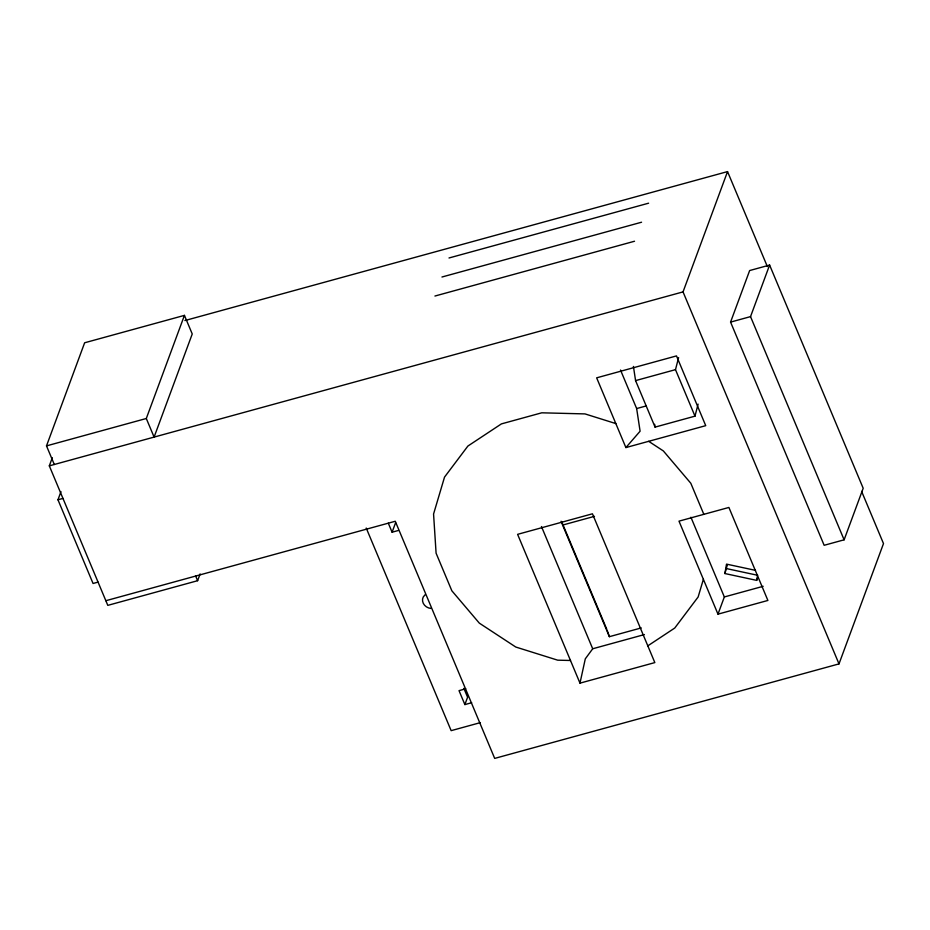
<?xml version="1.0" encoding="UTF-8"?>
<svg xmlns="http://www.w3.org/2000/svg" width="930" height="930" viewBox="0 0 930 930"><rect width="100%" height="100%" fill="white"/><g stroke="black" fill="none" stroke-linecap="round" stroke-linejoin="round"><path stroke-width="1.4" d="M757.59 577.925L756.683 580.378L724.9 573.543L726.516 564.126L755.509 570.357M724.9 573.543L727.411 564.603M756.683 580.378L757.601 574.996M579.983 683.143L517.603 534.343L592.445 513.802L654.836 662.59L579.983 683.143L585.296 658.847L592.701 648.768L644.397 634.574M633.423 366.443L635.574 380.614L655.069 427.114L694.989 416.152L675.494 369.652L678.598 357.62M694.989 416.152L698.093 404.12M703.382 579.309L698.139 596.979L674.762 628.029L647.815 645.85M54.3 464.489L46.5 445.889L84.642 342.775L184.442 315.375L192.243 333.975L154.101 437.1L146.301 418.5L184.442 315.375M200.124 573.915L197.613 580.704L107.799 605.36L49.313 465.86L52.313 457.746M98.045 582.11L93.058 583.482L57.962 499.782L60.973 491.633M398.319 530.495L392.088 532.204L395.587 522.753M471.673 702.72L464.872 704.591L467.592 697.221L463.872 688.351M105.846 600.71L395.262 521.265L494.69 758.403L839 663.892L683.038 291.892L727.539 171.597L184.884 320.559M730.573 322.106L749.65 270.549L769.61 265.062L863.191 488.262L844.115 539.819L824.154 545.294L730.573 322.106L750.533 316.619L769.61 265.062M717.983 614.149L678.993 521.149L728.899 507.454L767.889 600.455L717.983 614.149L724.342 596.955L690.92 517.243M839 663.892L883.5 543.585L861.622 491.4M425.138 594.7L423.22 597.025A8.696 7.614 20.3 0 0 430.904 608.441M625.89 447.574L705.731 425.661L676.494 355.911L596.653 377.836L625.89 447.574L640.096 431.218L636.655 408.561L620.508 370.035M449.004 257.982L648.605 203.193M441.959 277.012L641.561 222.224M434.926 296.042L634.527 241.242M46.5 445.889L146.301 418.5M49.313 465.86L683.038 291.892M57.962 499.782L62.949 498.41M635.574 380.614L675.494 369.652M636.655 408.561L646.187 405.945M561.104 521.242L562.604 525.078L594.479 516.336M724.342 596.955L763.158 586.307M562.604 525.078L609.394 636.678L641.27 627.924M465.767 688.781L459.025 690.641L464.872 704.591M480.403 722.622L451.155 730.654L366.222 528.054M570.485 660.486L557.686 660.172L515.778 647.036L479.31 623.123L451.852 590.794L436.089 553.199L433.566 514.023L444.528 477.102L467.906 446.04L501.41 423.894L541.748 412.815L584.993 413.908L615.834 423.58M726.725 568.637L757.113 575.17M648.675 441.32L663.357 450.945L690.816 483.275L703.836 514.337M727.539 171.597L767.366 266.596M750.533 316.619L844.115 539.819M561.697 521.73L606.813 629.343M541.458 526.543L592.701 648.768M388.31 523.195L392.088 532.204M195.66 576.054L197.613 580.704M607.244 630.563L609.394 636.678M654.639 424.278L655.069 427.114"/></g></svg>
